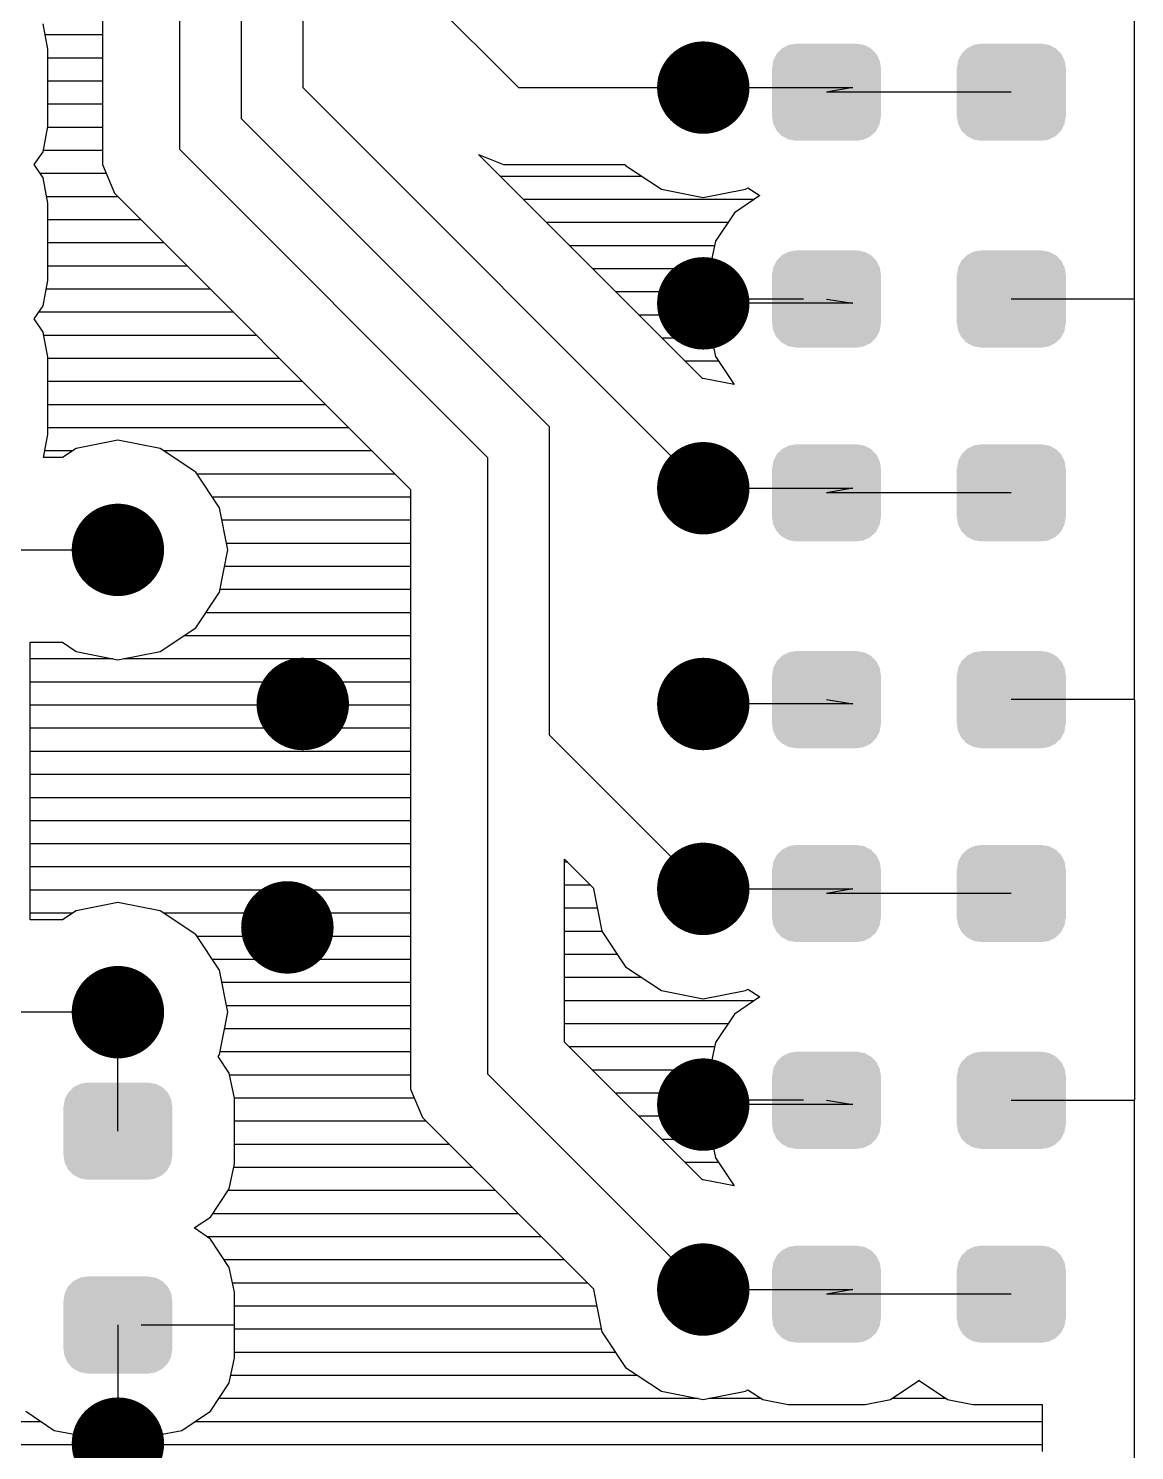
# Model space of a CAD drawing. Extents: x 295 to 953, y 10 to 290.
# Drawn here: x 823.55 to 844.53, y 207.56 to 234.52 of the extents above; entities that cross this region are included whole.
import ezdxf

# ---------------------------------------------------------------- set-up
doc = ezdxf.new("R2010")
doc.units = 0
doc.header["$LTSCALE"] = 5
doc.header["$MEASUREMENT"] = 0
doc.layers.get('0').update_dxf_attribs({"linetype": 'CONTINUOUS', "lineweight": 25})
doc.layers.add('DV-PEI-A6_BOT', color=7, linetype='CONTINUOUS')

msp = doc.modelspace()

# ---------------------------------------------------------------- linework, layer by layer
at = {"const_width": 0.876}
for points in [[(836.786, 233.397, -1), (835.91, 233.397, -1)], [(836.786, 229.308, -1), (835.91, 229.308, -1)], [(836.786, 225.803, -1), (835.91, 225.803, -1)], [(825.686, 224.634, -1), (824.81, 224.634, -1)], [(829.192, 221.713, -1), (828.315, 221.713, -1)], [(836.786, 221.713, -1), (835.91, 221.713, -1)], [(836.786, 218.208, -1), (835.91, 218.208, -1)], [(828.9, 217.478, -1), (828.023, 217.478, -1)], [(825.686, 215.871, -1), (824.81, 215.871, -1)], [(836.786, 214.119, -1), (835.91, 214.119, -1)], [(836.786, 210.613, -1), (835.91, 210.613, -1)], [(825.686, 207.692, -1), (824.81, 207.692, -1)]]:
    msp.add_lwpolyline(points, format="xyb", close=True, dxfattribs=at)
for points in [[(839.69, 233.915), (839.634, 234.032), (837.677, 233.915), (837.738, 234.032)], [(839.634, 234.032), (839.622, 234.045), (837.738, 234.032), (837.744, 234.045)], [(839.622, 234.045), (839.533, 234.137), (837.744, 234.045), (837.84, 234.137)], [(839.533, 234.137), (839.516, 234.146), (837.84, 234.137), (837.849, 234.146)], [(839.516, 234.146), (839.404, 234.206), (837.849, 234.146), (837.971, 234.206)], [(839.404, 234.206), (839.376, 234.21), (837.971, 234.206), (837.98, 234.21)], [(839.376, 234.21), (839.26, 234.23), (837.98, 234.21), (838.109, 234.23)], [(843.196, 233.915), (843.14, 234.032), (841.182, 233.915), (841.243, 234.032)], [(843.14, 234.032), (843.128, 234.045), (841.243, 234.032), (841.25, 234.045)], [(843.128, 234.045), (843.039, 234.137), (841.25, 234.045), (841.345, 234.137)], [(843.039, 234.137), (843.021, 234.146), (841.345, 234.137), (841.354, 234.146)], [(843.021, 234.146), (842.909, 234.206), (841.354, 234.146), (841.476, 234.206)], [(842.909, 234.206), (842.882, 234.21), (841.476, 234.206), (841.485, 234.21)], [(842.882, 234.21), (842.766, 234.23), (841.485, 234.21), (841.615, 234.23)], [(839.719, 232.848), (839.719, 233.771), (837.651, 232.848), (837.651, 233.771)], [(839.716, 233.771), (839.697, 233.901), (837.654, 233.771), (837.675, 233.901)], [(839.697, 233.901), (839.69, 233.915), (837.675, 233.901), (837.677, 233.915)], [(843.224, 232.848), (843.224, 233.771), (841.156, 232.848), (841.156, 233.771)], [(843.221, 233.771), (843.203, 233.901), (841.159, 233.771), (841.18, 233.901)], [(843.203, 233.901), (843.196, 233.915), (841.18, 233.901), (841.182, 233.915)], [(839.695, 232.719), (839.716, 232.848), (837.672, 232.719), (837.654, 232.848)], [(839.693, 232.704), (839.695, 232.719), (837.679, 232.704), (837.672, 232.719)], [(839.632, 232.587), (839.693, 232.704), (837.735, 232.587), (837.679, 232.704)], [(843.2, 232.719), (843.221, 232.848), (841.178, 232.719), (841.159, 232.848)], [(843.198, 232.704), (843.2, 232.719), (841.185, 232.704), (841.178, 232.719)], [(843.137, 232.587), (843.198, 232.704), (841.241, 232.587), (841.185, 232.704)], [(839.626, 232.574), (839.632, 232.587), (837.747, 232.574), (837.735, 232.587)], [(839.53, 232.482), (839.626, 232.574), (837.837, 232.482), (837.747, 232.574)], [(839.521, 232.473), (839.53, 232.482), (837.854, 232.473), (837.837, 232.482)], [(839.399, 232.414), (839.521, 232.473), (837.966, 232.414), (837.854, 232.473)], [(839.39, 232.409), (839.399, 232.414), (837.993, 232.409), (837.966, 232.414)], [(839.26, 232.389), (839.39, 232.409), (838.109, 232.389), (837.993, 232.409)], [(843.131, 232.574), (843.137, 232.587), (841.253, 232.574), (841.241, 232.587)], [(843.035, 232.482), (843.131, 232.574), (841.342, 232.482), (841.253, 232.574)], [(843.026, 232.473), (843.035, 232.482), (841.359, 232.473), (841.342, 232.482)], [(842.904, 232.414), (843.026, 232.473), (841.471, 232.414), (841.359, 232.473)], [(842.895, 232.409), (842.904, 232.414), (841.499, 232.409), (841.471, 232.414)], [(842.766, 232.389), (842.895, 232.409), (841.615, 232.389), (841.499, 232.409)], [(839.533, 230.217), (839.516, 230.226), (837.84, 230.217), (837.849, 230.226)], [(839.516, 230.226), (839.404, 230.286), (837.849, 230.226), (837.971, 230.286)], [(839.404, 230.286), (839.376, 230.29), (837.971, 230.286), (837.98, 230.29)], [(839.376, 230.29), (839.26, 230.31), (837.98, 230.29), (838.109, 230.31)], [(843.039, 230.217), (843.021, 230.226), (841.345, 230.217), (841.354, 230.226)], [(843.021, 230.226), (842.909, 230.286), (841.354, 230.226), (841.476, 230.286)], [(842.909, 230.286), (842.882, 230.29), (841.476, 230.286), (841.485, 230.29)], [(842.882, 230.29), (842.766, 230.31), (841.485, 230.29), (841.615, 230.31)], [(839.716, 229.851), (839.697, 229.981), (837.654, 229.851), (837.675, 229.981)], [(839.697, 229.981), (839.69, 229.995), (837.675, 229.981), (837.677, 229.995)], [(839.69, 229.995), (839.634, 230.112), (837.677, 229.995), (837.738, 230.112)], [(839.634, 230.112), (839.622, 230.125), (837.738, 230.112), (837.744, 230.125)], [(839.622, 230.125), (839.533, 230.217), (837.744, 230.125), (837.84, 230.217)], [(843.221, 229.851), (843.203, 229.981), (841.159, 229.851), (841.18, 229.981)], [(843.203, 229.981), (843.196, 229.995), (841.18, 229.981), (841.182, 229.995)], [(843.196, 229.995), (843.14, 230.112), (841.182, 229.995), (841.243, 230.112)], [(843.14, 230.112), (843.128, 230.125), (841.243, 230.112), (841.25, 230.125)], [(843.128, 230.125), (843.039, 230.217), (841.25, 230.125), (841.345, 230.217)], [(839.719, 228.928), (839.719, 229.851), (837.651, 228.928), (837.651, 229.851)], [(843.224, 228.928), (843.224, 229.851), (841.156, 228.928), (841.156, 229.851)], [(839.695, 228.799), (839.716, 228.928), (837.672, 228.799), (837.654, 228.928)], [(843.2, 228.799), (843.221, 228.928), (841.178, 228.799), (841.159, 228.928)], [(839.693, 228.784), (839.695, 228.799), (837.679, 228.784), (837.672, 228.799)], [(839.632, 228.667), (839.693, 228.784), (837.735, 228.667), (837.679, 228.784)], [(839.626, 228.655), (839.632, 228.667), (837.747, 228.655), (837.735, 228.667)], [(839.53, 228.562), (839.626, 228.655), (837.837, 228.562), (837.747, 228.655)], [(843.198, 228.784), (843.2, 228.799), (841.185, 228.784), (841.178, 228.799)], [(843.137, 228.667), (843.198, 228.784), (841.241, 228.667), (841.185, 228.784)], [(843.131, 228.655), (843.137, 228.667), (841.253, 228.655), (841.241, 228.667)], [(843.035, 228.562), (843.131, 228.655), (841.342, 228.562), (841.253, 228.655)], [(839.521, 228.553), (839.53, 228.562), (837.854, 228.553), (837.837, 228.562)], [(839.399, 228.494), (839.521, 228.553), (837.966, 228.494), (837.854, 228.553)], [(839.39, 228.489), (839.399, 228.494), (837.993, 228.489), (837.966, 228.494)], [(839.26, 228.469), (839.39, 228.489), (838.109, 228.469), (837.993, 228.489)], [(843.026, 228.553), (843.035, 228.562), (841.359, 228.553), (841.342, 228.562)], [(842.904, 228.494), (843.026, 228.553), (841.471, 228.494), (841.359, 228.553)], [(842.895, 228.489), (842.904, 228.494), (841.499, 228.489), (841.471, 228.494)], [(842.766, 228.469), (842.895, 228.489), (841.615, 228.469), (841.499, 228.489)], [(839.634, 226.438), (839.622, 226.45), (837.738, 226.438), (837.744, 226.45)], [(839.622, 226.45), (839.533, 226.543), (837.744, 226.45), (837.84, 226.543)], [(839.533, 226.543), (839.516, 226.552), (837.84, 226.543), (837.849, 226.552)], [(839.516, 226.552), (839.404, 226.611), (837.849, 226.552), (837.971, 226.611)], [(839.404, 226.611), (839.376, 226.616), (837.971, 226.611), (837.98, 226.616)], [(839.376, 226.616), (839.26, 226.635), (837.98, 226.616), (838.109, 226.635)], [(843.14, 226.438), (843.128, 226.45), (841.243, 226.438), (841.25, 226.45)], [(843.128, 226.45), (843.039, 226.543), (841.25, 226.45), (841.345, 226.543)], [(843.039, 226.543), (843.021, 226.552), (841.345, 226.543), (841.354, 226.552)], [(843.021, 226.552), (842.909, 226.611), (841.354, 226.552), (841.476, 226.611)], [(842.909, 226.611), (842.882, 226.616), (841.476, 226.611), (841.485, 226.616)], [(842.882, 226.616), (842.766, 226.635), (841.485, 226.616), (841.615, 226.635)], [(839.716, 226.176), (839.697, 226.306), (837.654, 226.176), (837.675, 226.306)], [(839.697, 226.306), (839.69, 226.321), (837.675, 226.306), (837.677, 226.321)], [(839.69, 226.321), (839.634, 226.438), (837.677, 226.321), (837.738, 226.438)], [(843.221, 226.176), (843.203, 226.306), (841.159, 226.176), (841.18, 226.306)], [(843.203, 226.306), (843.196, 226.321), (841.18, 226.306), (841.182, 226.321)], [(843.196, 226.321), (843.14, 226.438), (841.182, 226.321), (841.243, 226.438)], [(839.719, 225.253), (839.719, 226.176), (837.651, 225.253), (837.651, 226.176)], [(843.224, 225.253), (843.224, 226.176), (841.156, 225.253), (841.156, 226.176)], [(839.695, 225.124), (839.716, 225.253), (837.672, 225.124), (837.654, 225.253)], [(839.693, 225.109), (839.695, 225.124), (837.679, 225.109), (837.672, 225.124)], [(839.632, 224.992), (839.693, 225.109), (837.735, 224.992), (837.679, 225.109)], [(843.2, 225.124), (843.221, 225.253), (841.178, 225.124), (841.159, 225.253)], [(843.198, 225.109), (843.2, 225.124), (841.185, 225.109), (841.178, 225.124)], [(843.137, 224.992), (843.198, 225.109), (841.241, 224.992), (841.185, 225.109)], [(839.626, 224.98), (839.632, 224.992), (837.747, 224.98), (837.735, 224.992)], [(839.53, 224.887), (839.626, 224.98), (837.837, 224.887), (837.747, 224.98)], [(839.521, 224.878), (839.53, 224.887), (837.854, 224.878), (837.837, 224.887)], [(839.399, 224.819), (839.521, 224.878), (837.966, 224.819), (837.854, 224.878)], [(843.131, 224.98), (843.137, 224.992), (841.253, 224.98), (841.241, 224.992)], [(843.035, 224.887), (843.131, 224.98), (841.342, 224.887), (841.253, 224.98)], [(843.026, 224.878), (843.035, 224.887), (841.359, 224.878), (841.342, 224.887)], [(842.904, 224.819), (843.026, 224.878), (841.471, 224.819), (841.359, 224.878)], [(839.39, 224.814), (839.399, 224.819), (837.993, 224.814), (837.966, 224.819)], [(839.26, 224.795), (839.39, 224.814), (838.109, 224.795), (837.993, 224.814)], [(842.895, 224.814), (842.904, 224.819), (841.499, 224.814), (841.471, 224.819)], [(842.766, 224.795), (842.895, 224.814), (841.615, 224.795), (841.499, 224.814)], [(839.516, 222.632), (839.404, 222.691), (837.849, 222.632), (837.971, 222.691)], [(839.404, 222.691), (839.376, 222.696), (837.971, 222.691), (837.98, 222.696)], [(839.376, 222.696), (839.26, 222.715), (837.98, 222.696), (838.109, 222.715)], [(843.021, 222.632), (842.909, 222.691), (841.354, 222.632), (841.476, 222.691)], [(842.909, 222.691), (842.882, 222.696), (841.476, 222.691), (841.485, 222.696)], [(842.882, 222.696), (842.766, 222.715), (841.485, 222.696), (841.615, 222.715)], [(839.69, 222.401), (839.634, 222.518), (837.677, 222.401), (837.738, 222.518)], [(839.634, 222.518), (839.622, 222.53), (837.738, 222.518), (837.744, 222.53)], [(839.622, 222.53), (839.533, 222.623), (837.744, 222.53), (837.84, 222.623)], [(839.533, 222.623), (839.516, 222.632), (837.84, 222.623), (837.849, 222.632)], [(843.196, 222.401), (843.14, 222.518), (841.182, 222.401), (841.243, 222.518)], [(843.14, 222.518), (843.128, 222.53), (841.243, 222.518), (841.25, 222.53)], [(843.128, 222.53), (843.039, 222.623), (841.25, 222.53), (841.345, 222.623)], [(843.039, 222.623), (843.021, 222.632), (841.345, 222.623), (841.354, 222.632)], [(839.719, 221.333), (839.719, 222.257), (837.651, 221.333), (837.651, 222.257)], [(839.716, 222.257), (839.697, 222.386), (837.654, 222.257), (837.675, 222.386)], [(839.697, 222.386), (839.69, 222.401), (837.675, 222.386), (837.677, 222.401)], [(843.224, 221.333), (843.224, 222.257), (841.156, 221.333), (841.156, 222.257)], [(843.221, 222.257), (843.203, 222.386), (841.159, 222.257), (841.18, 222.386)], [(843.203, 222.386), (843.196, 222.401), (841.18, 222.386), (841.182, 222.401)], [(839.695, 221.204), (839.716, 221.333), (837.672, 221.204), (837.654, 221.333)], [(843.2, 221.204), (843.221, 221.333), (841.178, 221.204), (841.159, 221.333)], [(839.693, 221.189), (839.695, 221.204), (837.679, 221.189), (837.672, 221.204)], [(839.632, 221.072), (839.693, 221.189), (837.735, 221.072), (837.679, 221.189)], [(839.626, 221.06), (839.632, 221.072), (837.747, 221.06), (837.735, 221.072)], [(839.53, 220.967), (839.626, 221.06), (837.837, 220.967), (837.747, 221.06)], [(843.198, 221.189), (843.2, 221.204), (841.185, 221.189), (841.178, 221.204)], [(843.137, 221.072), (843.198, 221.189), (841.241, 221.072), (841.185, 221.189)], [(843.131, 221.06), (843.137, 221.072), (841.253, 221.06), (841.241, 221.072)], [(843.035, 220.967), (843.131, 221.06), (841.342, 220.967), (841.253, 221.06)], [(839.521, 220.958), (839.53, 220.967), (837.854, 220.958), (837.837, 220.967)], [(839.399, 220.899), (839.521, 220.958), (837.966, 220.899), (837.854, 220.958)], [(839.39, 220.894), (839.399, 220.899), (837.993, 220.894), (837.966, 220.899)], [(839.26, 220.875), (839.39, 220.894), (838.109, 220.875), (837.993, 220.894)], [(843.026, 220.958), (843.035, 220.967), (841.359, 220.958), (841.342, 220.967)], [(842.904, 220.899), (843.026, 220.958), (841.471, 220.899), (841.359, 220.958)], [(842.895, 220.894), (842.904, 220.899), (841.499, 220.894), (841.471, 220.899)], [(842.766, 220.875), (842.895, 220.894), (841.615, 220.875), (841.499, 220.894)], [(839.622, 218.855), (839.533, 218.948), (837.744, 218.855), (837.84, 218.948)], [(839.533, 218.948), (839.516, 218.957), (837.84, 218.948), (837.849, 218.957)], [(839.516, 218.957), (839.404, 219.016), (837.849, 218.957), (837.971, 219.016)], [(839.404, 219.016), (839.376, 219.021), (837.971, 219.016), (837.98, 219.021)], [(839.376, 219.021), (839.26, 219.04), (837.98, 219.021), (838.109, 219.04)], [(843.128, 218.855), (843.039, 218.948), (841.25, 218.855), (841.345, 218.948)], [(843.039, 218.948), (843.021, 218.957), (841.345, 218.948), (841.354, 218.957)], [(843.021, 218.957), (842.909, 219.016), (841.354, 218.957), (841.476, 219.016)], [(842.909, 219.016), (842.882, 219.021), (841.476, 219.016), (841.485, 219.021)], [(842.882, 219.021), (842.766, 219.04), (841.485, 219.021), (841.615, 219.04)], [(839.716, 218.582), (839.697, 218.711), (837.654, 218.582), (837.675, 218.711)], [(839.697, 218.711), (839.69, 218.726), (837.675, 218.711), (837.677, 218.726)], [(839.69, 218.726), (839.634, 218.843), (837.677, 218.726), (837.738, 218.843)], [(839.634, 218.843), (839.622, 218.855), (837.738, 218.843), (837.744, 218.855)], [(843.221, 218.582), (843.203, 218.711), (841.159, 218.582), (841.18, 218.711)], [(843.203, 218.711), (843.196, 218.726), (841.18, 218.711), (841.182, 218.726)], [(843.196, 218.726), (843.14, 218.843), (841.182, 218.726), (841.243, 218.843)], [(843.14, 218.843), (843.128, 218.855), (841.243, 218.843), (841.25, 218.855)], [(839.719, 217.659), (839.719, 218.582), (837.651, 217.659), (837.651, 218.582)], [(843.224, 217.659), (843.224, 218.582), (841.156, 217.659), (841.156, 218.582)], [(839.695, 217.529), (839.716, 217.659), (837.672, 217.529), (837.654, 217.659)], [(843.2, 217.529), (843.221, 217.659), (841.178, 217.529), (841.159, 217.659)], [(839.693, 217.515), (839.695, 217.529), (837.679, 217.515), (837.672, 217.529)], [(839.632, 217.398), (839.693, 217.515), (837.735, 217.398), (837.679, 217.515)], [(839.626, 217.385), (839.632, 217.398), (837.747, 217.385), (837.735, 217.398)], [(839.53, 217.293), (839.626, 217.385), (837.837, 217.293), (837.747, 217.385)], [(839.521, 217.284), (839.53, 217.293), (837.854, 217.284), (837.837, 217.293)], [(839.399, 217.224), (839.521, 217.284), (837.966, 217.224), (837.854, 217.284)], [(843.198, 217.515), (843.2, 217.529), (841.185, 217.515), (841.178, 217.529)], [(843.137, 217.398), (843.198, 217.515), (841.241, 217.398), (841.185, 217.515)], [(843.131, 217.385), (843.137, 217.398), (841.253, 217.385), (841.241, 217.398)], [(843.035, 217.293), (843.131, 217.385), (841.342, 217.293), (841.253, 217.385)], [(843.026, 217.284), (843.035, 217.293), (841.359, 217.284), (841.342, 217.293)], [(842.904, 217.224), (843.026, 217.284), (841.471, 217.224), (841.359, 217.284)], [(839.39, 217.22), (839.399, 217.224), (837.993, 217.22), (837.966, 217.224)], [(839.26, 217.2), (839.39, 217.22), (838.109, 217.2), (837.993, 217.22)], [(842.895, 217.22), (842.904, 217.224), (841.499, 217.22), (841.471, 217.224)], [(842.766, 217.2), (842.895, 217.22), (841.615, 217.2), (841.499, 217.22)], [(839.69, 214.806), (839.634, 214.923), (837.677, 214.806), (837.738, 214.923)], [(839.634, 214.923), (839.622, 214.935), (837.738, 214.923), (837.744, 214.935)], [(839.622, 214.935), (839.533, 215.028), (837.744, 214.935), (837.84, 215.028)], [(839.533, 215.028), (839.516, 215.037), (837.84, 215.028), (837.849, 215.037)], [(839.516, 215.037), (839.404, 215.096), (837.849, 215.037), (837.971, 215.096)], [(839.404, 215.096), (839.376, 215.101), (837.971, 215.096), (837.98, 215.101)], [(839.376, 215.101), (839.26, 215.121), (837.98, 215.101), (838.109, 215.121)], [(843.196, 214.806), (843.14, 214.923), (841.182, 214.806), (841.243, 214.923)], [(843.14, 214.923), (843.128, 214.935), (841.243, 214.923), (841.25, 214.935)], [(843.128, 214.935), (843.039, 215.028), (841.25, 214.935), (841.345, 215.028)], [(843.039, 215.028), (843.021, 215.037), (841.345, 215.028), (841.354, 215.037)], [(843.021, 215.037), (842.909, 215.096), (841.354, 215.037), (841.476, 215.096)], [(842.909, 215.096), (842.882, 215.101), (841.476, 215.096), (841.485, 215.101)], [(842.882, 215.101), (842.766, 215.121), (841.485, 215.101), (841.615, 215.121)], [(839.719, 213.739), (839.719, 214.662), (837.651, 213.739), (837.651, 214.662)], [(839.716, 214.662), (839.697, 214.791), (837.654, 214.662), (837.675, 214.791)], [(839.697, 214.791), (839.69, 214.806), (837.675, 214.791), (837.677, 214.806)], [(843.224, 213.739), (843.224, 214.662), (841.156, 213.739), (841.156, 214.662)], [(843.221, 214.662), (843.203, 214.791), (841.159, 214.662), (841.18, 214.791)], [(843.203, 214.791), (843.196, 214.806), (841.18, 214.791), (841.182, 214.806)], [(826.254, 214.222), (826.198, 214.339), (824.24, 214.222), (824.301, 214.339)], [(826.198, 214.339), (826.186, 214.351), (824.301, 214.339), (824.308, 214.351)], [(826.186, 214.351), (826.097, 214.444), (824.308, 214.351), (824.403, 214.444)], [(826.097, 214.444), (826.08, 214.453), (824.403, 214.444), (824.412, 214.453)], [(826.08, 214.453), (825.968, 214.512), (824.412, 214.453), (824.534, 214.512)], [(825.968, 214.512), (825.94, 214.517), (824.534, 214.512), (824.544, 214.517)], [(825.94, 214.517), (825.824, 214.536), (824.544, 214.517), (824.673, 214.536)], [(826.282, 213.155), (826.282, 214.078), (824.214, 213.155), (824.214, 214.078)], [(826.279, 214.078), (826.261, 214.207), (824.217, 214.078), (824.238, 214.207)], [(826.261, 214.207), (826.254, 214.222), (824.238, 214.207), (824.24, 214.222)], [(839.695, 213.609), (839.716, 213.739), (837.672, 213.609), (837.654, 213.739)], [(839.693, 213.595), (839.695, 213.609), (837.679, 213.595), (837.672, 213.609)], [(839.632, 213.478), (839.693, 213.595), (837.735, 213.478), (837.679, 213.595)], [(843.2, 213.609), (843.221, 213.739), (841.178, 213.609), (841.159, 213.739)], [(843.198, 213.595), (843.2, 213.609), (841.185, 213.595), (841.178, 213.609)], [(843.137, 213.478), (843.198, 213.595), (841.241, 213.478), (841.185, 213.595)], [(839.626, 213.465), (839.632, 213.478), (837.747, 213.465), (837.735, 213.478)], [(839.53, 213.373), (839.626, 213.465), (837.837, 213.373), (837.747, 213.465)], [(839.521, 213.364), (839.53, 213.373), (837.854, 213.364), (837.837, 213.373)], [(839.399, 213.304), (839.521, 213.364), (837.966, 213.304), (837.854, 213.364)], [(839.39, 213.3), (839.399, 213.304), (837.993, 213.3), (837.966, 213.304)], [(839.26, 213.28), (839.39, 213.3), (838.109, 213.28), (837.993, 213.3)], [(843.131, 213.465), (843.137, 213.478), (841.253, 213.465), (841.241, 213.478)], [(843.035, 213.373), (843.131, 213.465), (841.342, 213.373), (841.253, 213.465)], [(843.026, 213.364), (843.035, 213.373), (841.359, 213.364), (841.342, 213.373)], [(842.904, 213.304), (843.026, 213.364), (841.471, 213.304), (841.359, 213.364)], [(842.895, 213.3), (842.904, 213.304), (841.499, 213.3), (841.471, 213.304)], [(842.766, 213.28), (842.895, 213.3), (841.615, 213.28), (841.499, 213.3)], [(826.259, 213.025), (826.279, 213.155), (824.236, 213.025), (824.217, 213.155)], [(826.256, 213.011), (826.259, 213.025), (824.243, 213.011), (824.236, 213.025)], [(826.195, 212.894), (826.256, 213.011), (824.299, 212.894), (824.243, 213.011)], [(826.189, 212.881), (826.195, 212.894), (824.311, 212.881), (824.299, 212.894)], [(826.094, 212.788), (826.189, 212.881), (824.4, 212.788), (824.311, 212.881)], [(826.084, 212.779), (826.094, 212.788), (824.417, 212.779), (824.4, 212.788)], [(825.963, 212.72), (826.084, 212.779), (824.529, 212.72), (824.417, 212.779)], [(825.953, 212.716), (825.963, 212.72), (824.557, 212.716), (824.529, 212.72)], [(825.824, 212.696), (825.953, 212.716), (824.673, 212.696), (824.557, 212.716)], [(839.622, 211.261), (839.533, 211.354), (837.744, 211.261), (837.84, 211.354)], [(839.533, 211.354), (839.516, 211.363), (837.84, 211.354), (837.849, 211.363)], [(839.516, 211.363), (839.404, 211.422), (837.849, 211.363), (837.971, 211.422)], [(839.404, 211.422), (839.376, 211.426), (837.971, 211.422), (837.98, 211.426)], [(839.376, 211.426), (839.26, 211.446), (837.98, 211.426), (838.109, 211.446)], [(843.128, 211.261), (843.039, 211.354), (841.25, 211.261), (841.345, 211.354)], [(843.039, 211.354), (843.021, 211.363), (841.345, 211.354), (841.354, 211.363)], [(843.021, 211.363), (842.909, 211.422), (841.354, 211.363), (841.476, 211.422)], [(842.909, 211.422), (842.882, 211.426), (841.476, 211.422), (841.485, 211.426)], [(842.882, 211.426), (842.766, 211.446), (841.485, 211.426), (841.615, 211.446)], [(839.716, 210.987), (839.697, 211.117), (837.654, 210.987), (837.675, 211.117)], [(839.697, 211.117), (839.69, 211.131), (837.675, 211.117), (837.677, 211.131)], [(839.69, 211.131), (839.634, 211.248), (837.677, 211.131), (837.738, 211.248)], [(839.634, 211.248), (839.622, 211.261), (837.738, 211.248), (837.744, 211.261)], [(843.221, 210.987), (843.203, 211.117), (841.159, 210.987), (841.18, 211.117)], [(843.203, 211.117), (843.196, 211.131), (841.18, 211.117), (841.182, 211.131)], [(843.196, 211.131), (843.14, 211.248), (841.182, 211.131), (841.243, 211.248)], [(843.14, 211.248), (843.128, 211.261), (841.243, 211.248), (841.25, 211.261)], [(826.08, 210.778), (825.968, 210.838), (824.412, 210.778), (824.534, 210.838)], [(825.968, 210.838), (825.94, 210.842), (824.534, 210.838), (824.544, 210.842)], [(825.94, 210.842), (825.824, 210.862), (824.544, 210.842), (824.673, 210.862)], [(839.719, 210.064), (839.719, 210.987), (837.651, 210.064), (837.651, 210.987)], [(843.224, 210.064), (843.224, 210.987), (841.156, 210.064), (841.156, 210.987)], [(826.261, 210.533), (826.254, 210.547), (824.238, 210.533), (824.24, 210.547)], [(826.254, 210.547), (826.198, 210.664), (824.24, 210.547), (824.301, 210.664)], [(826.198, 210.664), (826.186, 210.677), (824.301, 210.664), (824.308, 210.677)], [(826.186, 210.677), (826.097, 210.769), (824.308, 210.677), (824.403, 210.769)], [(826.097, 210.769), (826.08, 210.778), (824.403, 210.769), (824.412, 210.778)], [(826.282, 209.48), (826.282, 210.403), (824.214, 209.48), (824.214, 210.403)], [(826.279, 210.403), (826.261, 210.533), (824.217, 210.403), (824.238, 210.533)], [(839.695, 209.935), (839.716, 210.064), (837.672, 209.935), (837.654, 210.064)], [(843.2, 209.935), (843.221, 210.064), (841.178, 209.935), (841.159, 210.064)], [(839.693, 209.92), (839.695, 209.935), (837.679, 209.92), (837.672, 209.935)], [(839.632, 209.803), (839.693, 209.92), (837.735, 209.803), (837.679, 209.92)], [(839.626, 209.791), (839.632, 209.803), (837.747, 209.791), (837.735, 209.803)], [(839.53, 209.698), (839.626, 209.791), (837.837, 209.698), (837.747, 209.791)], [(843.198, 209.92), (843.2, 209.935), (841.185, 209.92), (841.178, 209.935)], [(843.137, 209.803), (843.198, 209.92), (841.241, 209.803), (841.185, 209.92)], [(843.131, 209.791), (843.137, 209.803), (841.253, 209.791), (841.241, 209.803)], [(843.035, 209.698), (843.131, 209.791), (841.342, 209.698), (841.253, 209.791)], [(826.259, 209.351), (826.279, 209.48), (824.236, 209.351), (824.217, 209.48)], [(839.521, 209.689), (839.53, 209.698), (837.854, 209.689), (837.837, 209.698)], [(839.399, 209.63), (839.521, 209.689), (837.966, 209.63), (837.854, 209.689)], [(839.39, 209.625), (839.399, 209.63), (837.993, 209.625), (837.966, 209.63)], [(839.26, 209.606), (839.39, 209.625), (838.109, 209.606), (837.993, 209.625)], [(843.026, 209.689), (843.035, 209.698), (841.359, 209.689), (841.342, 209.698)], [(842.904, 209.63), (843.026, 209.689), (841.471, 209.63), (841.359, 209.689)], [(842.895, 209.625), (842.904, 209.63), (841.499, 209.625), (841.471, 209.63)], [(842.766, 209.606), (842.895, 209.625), (841.615, 209.606), (841.499, 209.625)], [(826.256, 209.336), (826.259, 209.351), (824.243, 209.336), (824.236, 209.351)], [(826.195, 209.219), (826.256, 209.336), (824.299, 209.219), (824.243, 209.336)], [(826.189, 209.206), (826.195, 209.219), (824.311, 209.206), (824.299, 209.219)], [(826.094, 209.114), (826.189, 209.206), (824.4, 209.114), (824.311, 209.206)], [(826.084, 209.105), (826.094, 209.114), (824.417, 209.105), (824.4, 209.114)], [(825.963, 209.046), (826.084, 209.105), (824.529, 209.046), (824.417, 209.105)], [(825.953, 209.041), (825.963, 209.046), (824.557, 209.041), (824.529, 209.046)], [(825.824, 209.021), (825.953, 209.041), (824.673, 209.021), (824.557, 209.041)]]:
    msp.add_solid(points)
at = {"layer": 'DV-PEI-A6_BOT'}
for p, q in [((828.754, 248.002), (828.754, 233.397)), ((827.585, 246.834), (827.585, 232.813)), ((826.417, 245.665), (826.417, 232.229)), ((824.956, 245.058), (824.956, 232.515)), ((829.922, 236.318), (832.843, 233.397)), ((844.527, 229.39), (844.527, 235.734)), ((823.922, 234.127), (823.829, 234.606)), ((824.956, 234.396), (823.87, 234.396)), ((823.922, 232.661), (823.922, 234.127)), ((824.956, 233.958), (823.922, 233.958)), ((824.956, 233.52), (823.922, 233.52)), ((828.754, 233.397), (836.348, 225.803)), ((832.843, 233.397), (836.348, 233.397)), ((836.348, 233.397), (839.187, 233.397)), ((839.187, 233.397), (838.685, 233.31)), ((842.19, 233.31), (838.685, 233.31)), ((824.956, 233.082), (823.922, 233.082)), ((823.829, 232.182), (823.922, 232.661)), ((827.585, 232.813), (833.427, 226.971)), ((824.956, 232.644), (823.916, 232.644)), ((824.956, 232.515), (824.956, 231.937)), ((823.659, 231.937), (823.829, 232.182)), ((824.956, 232.205), (823.835, 232.205)), ((826.417, 232.229), (832.259, 226.387)), ((832.089, 232.129), (832.557, 231.937)), ((836.336, 227.882), (832.089, 232.129)), ((823.829, 231.685), (823.659, 231.937)), ((824.956, 231.937), (825.184, 231.399)), ((832.557, 231.937), (834.87, 231.937)), ((834.87, 231.937), (834.876, 231.919)), ((834.876, 231.919), (835.554, 231.469)), ((825.026, 231.767), (823.77, 231.767)), ((823.922, 231.206), (823.829, 231.685)), ((835.186, 231.715), (832.504, 231.715)), ((825.248, 231.329), (823.899, 231.329)), ((825.184, 231.399), (830.798, 225.779)), ((835.554, 231.469), (836.348, 231.312)), ((836.348, 231.312), (837.148, 231.469)), ((837.423, 231.352), (836.938, 231.025)), ((837.148, 231.469), (837.195, 231.499)), ((837.195, 231.499), (837.423, 231.352)), ((823.922, 229.74), (823.922, 231.206)), ((837.312, 231.277), (832.942, 231.277)), ((825.686, 230.891), (823.922, 230.891)), ((836.81, 230.838), (833.38, 230.838)), ((836.938, 231.025), (836.582, 230.488)), ((826.125, 230.453), (823.922, 230.453)), ((836.558, 230.4), (833.819, 230.4)), ((836.582, 230.488), (836.482, 230.015)), ((826.563, 230.015), (823.922, 230.015)), ((836.482, 229.962), (834.257, 229.962)), ((836.482, 230.015), (836.482, 228.77)), ((823.829, 229.261), (823.922, 229.74)), ((827.001, 229.577), (823.887, 229.577)), ((836.482, 229.524), (834.695, 229.524)), ((823.659, 229.016), (823.829, 229.261)), ((839.187, 229.308), (836.348, 229.308)), ((838.247, 229.39), (836.482, 229.39)), ((838.685, 229.39), (839.187, 229.308)), ((844.527, 229.39), (842.19, 229.39)), ((844.527, 221.795), (844.527, 229.39)), ((823.829, 228.764), (823.659, 229.016)), ((827.439, 229.138), (823.747, 229.138)), ((836.482, 229.086), (835.133, 229.086)), ((823.922, 228.285), (823.829, 228.764)), ((827.877, 228.7), (823.84, 228.7)), ((836.512, 228.648), (835.571, 228.648)), ((836.482, 228.77), (836.582, 228.297)), ((823.922, 226.819), (823.922, 228.285)), ((828.315, 228.262), (823.922, 228.262)), ((836.64, 228.21), (836.009, 228.21)), ((836.582, 228.297), (836.932, 227.771)), ((828.754, 227.824), (823.922, 227.824)), ((836.348, 227.882), (836.336, 227.882)), ((836.932, 227.771), (836.348, 227.882)), ((829.192, 227.386), (823.922, 227.386)), ((823.835, 226.387), (823.922, 226.819)), ((829.63, 226.948), (823.922, 226.948)), ((833.427, 226.971), (833.427, 221.129)), ((824.384, 226.509), (823.858, 226.509)), ((824.454, 226.556), (824.197, 226.387)), ((825.248, 226.714), (824.454, 226.556)), ((826.049, 226.556), (825.248, 226.714)), ((826.726, 226.106), (826.049, 226.556)), ((830.068, 226.509), (826.119, 226.509)), ((824.197, 226.387), (823.835, 226.387)), ((832.259, 226.387), (832.259, 214.703)), ((827.176, 225.429), (826.726, 226.106)), ((830.506, 226.071), (826.75, 226.071)), ((830.798, 225.779), (830.798, 214.989)), ((836.348, 225.803), (839.187, 225.803)), ((839.187, 225.803), (838.685, 225.715)), ((842.19, 225.715), (838.685, 225.715)), ((830.798, 225.633), (827.042, 225.633)), ((827.334, 224.634), (827.176, 225.429)), ((830.798, 225.195), (827.223, 225.195)), ((821.831, 224.634), (825.248, 224.634)), ((827.176, 223.834), (827.334, 224.634)), ((830.798, 224.757), (827.311, 224.757)), ((830.798, 224.319), (827.275, 224.319)), ((826.726, 223.156), (827.176, 223.834)), ((830.798, 223.881), (827.188, 223.881)), ((830.798, 223.442), (826.919, 223.442)), ((826.049, 222.706), (826.726, 223.156)), ((830.798, 223.004), (826.499, 223.004)), ((823.583, 217.624), (823.583, 222.882)), ((823.583, 222.882), (824.197, 222.882)), ((824.197, 222.882), (824.454, 222.706)), ((824.454, 222.706), (825.248, 222.549)), ((825.248, 222.549), (826.049, 222.706)), ((825.149, 222.566), (823.583, 222.566)), ((830.798, 222.566), (825.353, 222.566)), ((830.798, 222.128), (823.583, 222.128)), ((830.798, 221.69), (823.583, 221.69)), ((839.187, 221.713), (836.348, 221.713)), ((838.685, 221.795), (839.187, 221.713)), ((844.527, 221.795), (842.19, 221.795)), ((844.527, 221.795), (844.527, 214.2)), ((830.798, 221.252), (823.583, 221.252)), ((833.427, 221.129), (836.348, 218.208)), ((830.798, 220.814), (823.583, 220.814)), ((830.798, 220.375), (823.583, 220.375)), ((830.798, 219.937), (823.583, 219.937)), ((830.798, 219.499), (823.583, 219.499)), ((830.798, 219.061), (823.583, 219.061)), ((833.719, 218.769), (834.268, 218.22)), ((833.719, 215.305), (833.719, 218.769)), ((833.778, 218.716), (833.719, 218.716)), ((830.798, 218.623), (823.583, 218.623)), ((830.798, 218.185), (823.583, 218.185)), ((834.216, 218.278), (833.719, 218.278)), ((834.268, 218.22), (834.268, 218.208)), ((834.268, 218.208), (834.426, 217.408)), ((836.348, 218.208), (839.187, 218.208)), ((839.187, 218.208), (838.685, 218.12)), ((842.19, 218.12), (838.685, 218.12)), ((825.248, 217.951), (824.454, 217.793)), ((826.049, 217.793), (825.248, 217.951)), ((834.338, 217.84), (833.719, 217.84)), ((824.384, 217.746), (823.583, 217.746)), ((824.197, 217.624), (823.583, 217.624)), ((824.454, 217.793), (824.197, 217.624)), ((826.726, 217.343), (826.049, 217.793)), ((830.798, 217.746), (826.119, 217.746)), ((827.176, 216.666), (826.726, 217.343)), ((830.798, 217.308), (826.75, 217.308)), ((834.432, 217.402), (833.719, 217.402)), ((834.426, 217.408), (834.876, 216.73)), ((830.798, 216.87), (827.042, 216.87)), ((834.724, 216.964), (833.719, 216.964)), ((827.334, 215.871), (827.176, 216.666)), ((835.186, 216.526), (833.719, 216.526)), ((834.876, 216.73), (835.554, 216.28)), ((830.798, 216.432), (827.223, 216.432)), ((835.554, 216.28), (836.348, 216.122)), ((836.348, 216.122), (837.148, 216.28)), ((837.148, 216.28), (837.195, 216.309)), ((837.195, 216.309), (837.423, 216.163)), ((830.798, 215.994), (827.311, 215.994)), ((837.312, 216.087), (833.719, 216.087)), ((837.423, 216.163), (836.938, 215.836)), ((825.248, 215.871), (821.831, 215.871)), ((825.248, 213.616), (825.248, 215.871)), ((827.176, 215.071), (827.334, 215.871)), ((836.938, 215.836), (836.582, 215.299)), ((830.798, 215.556), (827.275, 215.556)), ((836.81, 215.649), (833.719, 215.649)), ((836.336, 212.693), (833.719, 215.305)), ((836.558, 215.211), (833.819, 215.211)), ((836.582, 215.299), (836.482, 214.825)), ((827.147, 215.03), (827.176, 215.071)), ((827.357, 214.714), (827.147, 215.03)), ((830.798, 215.118), (827.188, 215.118)), ((830.798, 214.989), (830.798, 214.411)), ((827.457, 214.241), (827.357, 214.714)), ((830.798, 214.679), (827.369, 214.679)), ((832.259, 214.703), (836.348, 210.613)), ((836.482, 214.773), (834.257, 214.773)), ((836.482, 214.825), (836.482, 213.581)), ((830.798, 214.411), (831.026, 213.873)), ((836.482, 214.335), (834.695, 214.335)), ((830.868, 214.241), (827.457, 214.241)), ((827.457, 212.997), (827.457, 214.241)), ((839.187, 214.119), (836.348, 214.119)), ((838.247, 214.2), (836.482, 214.2)), ((838.685, 214.2), (839.187, 214.119)), ((842.19, 214.2), (844.527, 214.2)), ((844.527, 205.356), (844.527, 214.2)), ((831.09, 213.803), (827.457, 213.803)), ((831.026, 213.873), (834.268, 210.625)), ((836.482, 213.897), (835.133, 213.897)), ((836.482, 213.581), (836.582, 213.108)), ((831.528, 213.365), (827.457, 213.365)), ((836.512, 213.458), (835.571, 213.458)), ((827.357, 212.524), (827.457, 212.997)), ((836.64, 213.02), (836.009, 213.02)), ((836.582, 213.108), (836.932, 212.582)), ((831.967, 212.927), (827.439, 212.927)), ((827.001, 211.986), (827.357, 212.524)), ((832.405, 212.489), (827.34, 212.489)), ((836.348, 212.693), (836.336, 212.693)), ((836.932, 212.582), (836.348, 212.693)), ((826.691, 211.782), (827.001, 211.986)), ((832.843, 212.051), (827.042, 212.051)), ((827.001, 211.571), (826.691, 211.782)), ((833.281, 211.612), (826.942, 211.612)), ((827.357, 211.034), (827.001, 211.571)), ((833.719, 211.174), (827.264, 211.174)), ((827.457, 210.561), (827.357, 211.034)), ((834.157, 210.736), (827.422, 210.736)), ((827.457, 209.316), (827.457, 210.561)), ((834.268, 210.625), (834.268, 210.613)), ((834.268, 210.613), (834.426, 209.813)), ((836.348, 210.613), (839.187, 210.613)), ((839.187, 210.613), (838.685, 210.526)), ((834.327, 210.298), (827.457, 210.298)), ((842.19, 210.526), (838.685, 210.526)), ((825.248, 209.942), (825.248, 207.692)), ((825.686, 209.942), (827.457, 209.942)), ((834.414, 209.86), (827.457, 209.86)), ((834.426, 209.813), (834.876, 209.135)), ((825.248, 209.503), (825.248, 207.85)), ((827.357, 208.843), (827.457, 209.316)), ((834.683, 209.422), (827.457, 209.422)), ((835.104, 208.983), (827.386, 208.983)), ((834.876, 209.135), (835.554, 208.686)), ((827.001, 208.306), (827.357, 208.843)), ((835.554, 208.686), (836.348, 208.528)), ((836.348, 208.528), (837.148, 208.686)), ((837.148, 208.686), (837.195, 208.715)), ((837.195, 208.715), (837.476, 208.528)), ((839.9, 208.528), (840.438, 208.89)), ((840.438, 208.89), (840.438, 208.896)), ((840.438, 208.896), (840.443, 208.89)), ((840.443, 208.89), (840.981, 208.528)), ((836.249, 208.545), (827.159, 208.545)), ((837.452, 208.545), (836.453, 208.545)), ((837.476, 208.528), (837.955, 208.434)), ((837.955, 208.434), (839.421, 208.434)), ((839.421, 208.434), (839.9, 208.528)), ((840.957, 208.545), (839.923, 208.545)), ((840.981, 208.528), (841.46, 208.434)), ((841.46, 208.434), (842.774, 208.434)), ((842.774, 208.434), (842.774, 207.546)), ((823.502, 208.306), (824.039, 207.944)), ((826.463, 207.944), (827.001, 208.306)), ((823.8, 208.107), (823.215, 208.107)), ((824.039, 207.944), (824.518, 207.85)), ((824.518, 207.85), (825.984, 207.85)), ((825.984, 207.85), (826.463, 207.944)), ((842.774, 208.107), (826.703, 208.107)), ((842.774, 207.669), (822.66, 207.669))]:
    msp.add_line(p, q, dxfattribs=at)

doc.saveas('drawing.dxf')
